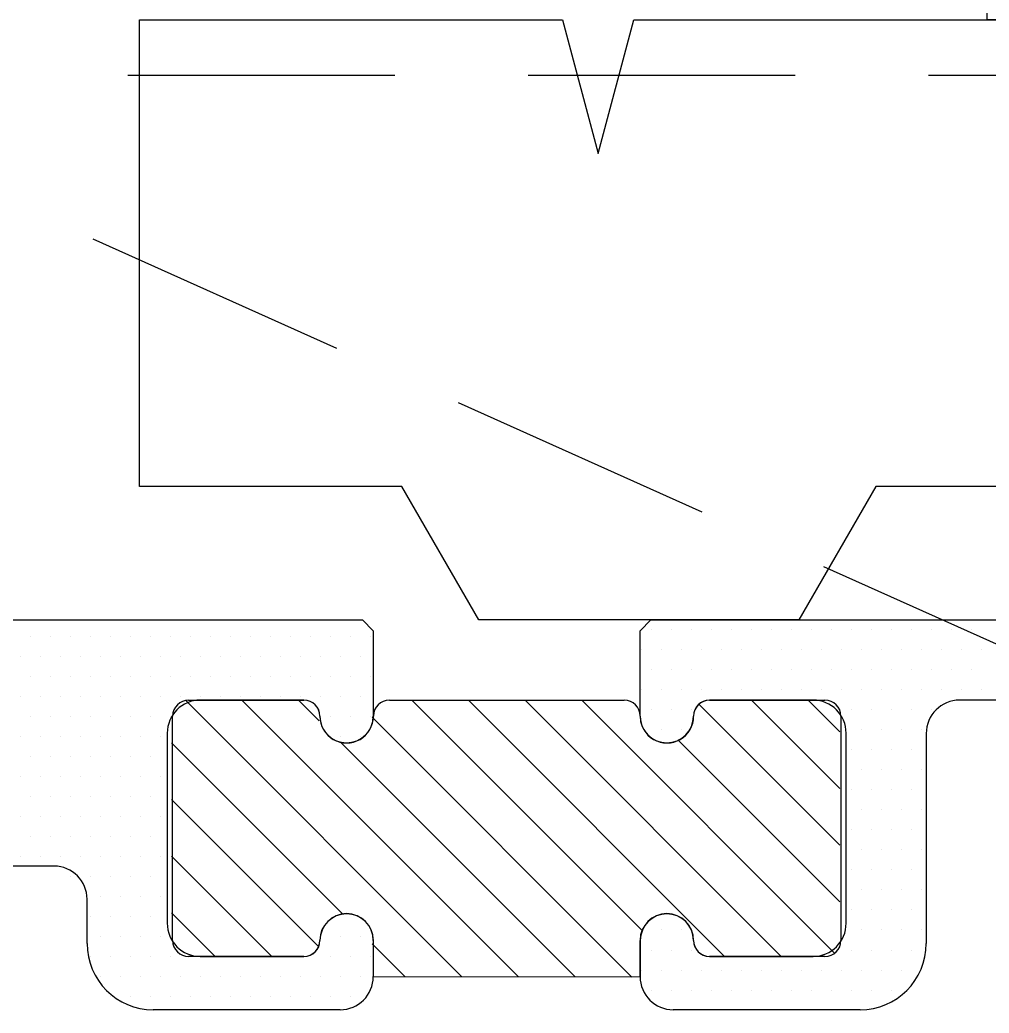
# Model space of a CAD drawing. Header units: inches. Extents: x 3.8 to 36.3, y 0.9 to 43.6.
# Drawn here: x 6.668 to 7.576, y 6.369 to 7.299 of the extents above; entities that cross this region are included whole.
import ezdxf

# ---------------------------------------------------------------- set-up
doc = ezdxf.new("R2010")
doc.units = ezdxf.units.IN
doc.header["$MEASUREMENT"] = 0
doc.linetypes.add('HIDDEN', pattern=[0.375, 0.25, -0.125])
for name, color, linetype in [('R-SWTS-DET1', 1, 'Continuous'), ('R-SWTS-DET3', 5, 'Continuous'), ('R-SWTS-PAT1', 5, 'Continuous')]:
    doc.layers.add(name, color=color, linetype=linetype)

msp = doc.modelspace()

# ---------------------------------------------------------------- linework, layer by layer
at = {"layer": 'R-SWTS-DET1'}
for p, q in [((7.57401, 8.24662), (7.574, 7.29879)), ((6.78002, 6.86179), (6.78002, 7.29879)), ((6.78002, 7.29879), (7.17633, 7.29879)), ((7.17633, 7.29879), (7.20982, 7.17379)), ((7.20982, 7.17379), (7.24332, 7.29879)), ((7.24332, 7.29879), (7.86746, 7.29879)), ((7.824, 7.29879), (7.574, 7.29879)), ((7.02596, 6.86179), (6.78002, 6.86179)), ((7.09813, 6.73679), (7.02596, 6.86179)), ((7.46999, 6.86179), (7.39782, 6.73679)), ((7.77566, 6.86179), (7.46999, 6.86179)), ((7.39782, 6.73679), (7.09813, 6.73679)), ((6.8262, 6.66169), (6.9342, 6.66169)), ((7.0142, 6.66169), (7.2342, 6.66169)), ((7.3142, 6.66169), (7.4222, 6.66169)), ((6.8112, 6.43669), (6.8112, 6.64669)), ((7.4372, 6.64669), (7.4372, 6.43669)), ((6.9992, 6.40269), (6.9992, 6.43669)), ((7.2492, 6.43669), (7.2492, 6.40269)), ((6.9342, 6.42169), (6.8262, 6.42169)), ((7.4222, 6.42169), (7.3142, 6.42169)), ((7.2492, 6.40243), (6.9992, 6.40269))]:
    msp.add_line(p, q, dxfattribs=at)
at = {"layer": 'R-SWTS-DET1', "lineweight": 30}
for p, q in [((6.59819, 6.73679), (6.9891, 6.73679)), ((6.9891, 6.73679), (6.9991, 6.72679)), ((7.2491, 6.72679), (7.2591, 6.73679)), ((7.2591, 6.73679), (7.80969, 6.73679)), ((6.9991, 6.72679), (6.9991, 6.64679)), ((7.2491, 6.64679), (7.2491, 6.72679)), ((6.9341, 6.66179), (6.8371, 6.66179)), ((7.4111, 6.66179), (7.3141, 6.66179)), ((8.26269, 6.66179), (7.54835, 6.66179)), ((7.2491, 6.64679), (7.2491, 6.64679)), ((6.8061, 6.63079), (6.8061, 6.45279)), ((7.4421, 6.45279), (7.4421, 6.63079)), ((7.5171, 6.63054), (7.5171, 6.43379)), ((6.7001, 6.50629), (6.53421, 6.50633)), ((6.7311, 6.43379), (6.7311, 6.47529)), ((6.9991, 6.43679), (6.9991, 6.40279)), ((7.2491, 6.40279), (7.2491, 6.43679)), ((6.8371, 6.42179), (6.9341, 6.42179)), ((7.3141, 6.42179), (7.4111, 6.42179)), ((6.9681, 6.37179), (6.7931, 6.37179)), ((7.4551, 6.37179), (7.2801, 6.37179))]:
    msp.add_line(p, q, dxfattribs=at)
for centre, radius, start, end in [((6.8371, 6.63079), 0.031, 90, 180), ((6.9341, 6.64679), 0.015, 0, 90), ((7.3141, 6.64679), 0.015, 90, 180), ((7.4111, 6.63079), 0.031, 360, 90), ((7.54835, 6.63054), 0.03125, 90, 180), ((6.9741, 6.64679), 0.025, 180, 270), ((6.9741, 6.64679), 0.025, 270, 0), ((7.2741, 6.64679), 0.025, 180, 270), ((7.2741, 6.64679), 0.025, 270, 0), ((6.7001, 6.47529), 0.031, 0, 90), ((6.9741, 6.43679), 0.025, 360, 180), ((7.2741, 6.43679), 0.025, 360, 180), ((6.8371, 6.45279), 0.031, 180, 270), ((7.4111, 6.45279), 0.031, 270, 0), ((6.9341, 6.43679), 0.015, 270, 0), ((7.3141, 6.43679), 0.015, 180, 270), ((6.7931, 6.43379), 0.062, 180, 270), ((7.4551, 6.43379), 0.062, 270, 360), ((6.9681, 6.40279), 0.031, 270, 0), ((7.2801, 6.40279), 0.031, 180, 270)]:
    msp.add_arc(centre, radius, start, end, dxfattribs=at)
at = {"layer": 'R-SWTS-DET1'}
for centre, radius, start, end in [((6.82622, 6.64667), 0.01502, 90.08612, 179.91388), ((6.93418, 6.64667), 0.01502, 0.08612, 89.91388), ((7.01422, 6.64667), 0.01502, 90.08612, 179.91388), ((7.23418, 6.64667), 0.01502, 0.08612, 89.91388), ((7.31422, 6.64667), 0.01502, 90.08612, 179.91388), ((7.42218, 6.64667), 0.01502, 0.08612, 89.91388), ((6.9742, 6.64665), 0.025, 179.89771, 0.10229), ((7.2742, 6.64665), 0.025, 179.89771, 0.10229), ((6.9742, 6.43664), 0.025, 0.1266, 179.8734), ((7.2742, 6.43664), 0.025, 0.1266, 179.8734), ((6.82622, 6.43672), 0.01502, 180.08612, 269.91388), ((6.93418, 6.43672), 0.01502, 270.08612, 359.91388), ((7.31422, 6.43672), 0.01502, 180.08612, 269.91388), ((7.42218, 6.43672), 0.01502, 270.08612, 359.91388), ((7.27993, 6.40243), 0.03073, 179.49805, 180)]:
    msp.add_arc(centre, radius, start, end, dxfattribs=at)
at = {"layer": 'R-SWTS-DET3', "linetype": 'HIDDEN'}
for q in [(10.58059, 7.24707), (10.58059, 5.37097)]:
    msp.add_line((6.39424, 7.24707), q, dxfattribs=at)
at = {"layer": 'R-SWTS-PAT1'}
for p, q in [((7.2593, 6.72774), (7.2593, 6.72774)), ((7.27805, 6.72774), (7.27805, 6.72774)), ((7.2968, 6.72774), (7.2968, 6.72774)), ((7.31555, 6.72774), (7.31555, 6.72774)), ((7.3343, 6.72774), (7.3343, 6.72774)), ((7.35305, 6.72774), (7.35305, 6.72774)), ((7.3718, 6.72774), (7.3718, 6.72774)), ((7.39055, 6.72774), (7.39055, 6.72774)), ((7.4093, 6.72774), (7.4093, 6.72774)), ((7.42805, 6.72774), (7.42805, 6.72774)), ((7.4468, 6.72774), (7.4468, 6.72774)), ((7.46555, 6.72774), (7.46555, 6.72774)), ((7.4843, 6.72774), (7.4843, 6.72774)), ((7.50305, 6.72774), (7.50305, 6.72774)), ((7.5218, 6.72774), (7.5218, 6.72774)), ((7.54055, 6.72774), (7.54055, 6.72774)), ((7.5593, 6.72774), (7.5593, 6.72774)), ((6.67805, 6.72173), (6.67805, 6.72173)), ((6.6968, 6.72173), (6.6968, 6.72173)), ((6.71555, 6.72173), (6.71555, 6.72173)), ((6.7343, 6.72173), (6.7343, 6.72173)), ((6.75305, 6.72173), (6.75305, 6.72173)), ((6.7718, 6.72173), (6.7718, 6.72173)), ((6.79055, 6.72173), (6.79055, 6.72173)), ((6.8093, 6.72173), (6.8093, 6.72173)), ((6.82805, 6.72173), (6.82805, 6.72173)), ((6.8468, 6.72173), (6.8468, 6.72173)), ((6.86555, 6.72173), (6.86555, 6.72173)), ((6.8843, 6.72173), (6.8843, 6.72173)), ((6.90305, 6.72173), (6.90305, 6.72173)), ((6.9218, 6.72173), (6.9218, 6.72173)), ((6.94055, 6.72173), (6.94055, 6.72173)), ((6.9593, 6.72173), (6.9593, 6.72173)), ((6.97805, 6.72173), (6.97805, 6.72173)), ((6.9968, 6.72173), (6.9968, 6.72173)), ((7.24993, 6.70899), (7.24993, 6.70899)), ((7.26868, 6.70899), (7.26868, 6.70899)), ((7.28743, 6.70899), (7.28743, 6.70899)), ((7.30618, 6.70899), (7.30618, 6.70899)), ((7.32493, 6.70899), (7.32493, 6.70899)), ((7.34368, 6.70899), (7.34368, 6.70899)), ((7.36243, 6.70899), (7.36243, 6.70899)), ((7.38118, 6.70899), (7.38118, 6.70899)), ((7.39993, 6.70899), (7.39993, 6.70899)), ((7.41868, 6.70899), (7.41868, 6.70899)), ((7.43743, 6.70899), (7.43743, 6.70899)), ((7.45618, 6.70899), (7.45618, 6.70899)), ((7.47493, 6.70899), (7.47493, 6.70899)), ((7.49368, 6.70899), (7.49368, 6.70899)), ((7.51243, 6.70899), (7.51243, 6.70899)), ((7.53118, 6.70899), (7.53118, 6.70899)), ((7.54993, 6.70899), (7.54993, 6.70899)), ((7.56868, 6.70899), (7.56868, 6.70899)), ((6.66868, 6.70298), (6.66868, 6.70298)), ((6.68743, 6.70298), (6.68743, 6.70298)), ((6.70618, 6.70298), (6.70618, 6.70298)), ((6.72493, 6.70298), (6.72493, 6.70298)), ((6.74368, 6.70298), (6.74368, 6.70298)), ((6.76243, 6.70298), (6.76243, 6.70298)), ((6.78118, 6.70298), (6.78118, 6.70298)), ((6.79993, 6.70298), (6.79993, 6.70298)), ((6.81868, 6.70298), (6.81868, 6.70298)), ((6.83743, 6.70298), (6.83743, 6.70298)), ((6.85618, 6.70298), (6.85618, 6.70298)), ((6.87493, 6.70298), (6.87493, 6.70298)), ((6.89368, 6.70298), (6.89368, 6.70298)), ((6.91243, 6.70298), (6.91243, 6.70298)), ((6.93118, 6.70298), (6.93118, 6.70298)), ((6.94993, 6.70298), (6.94993, 6.70298)), ((6.96868, 6.70298), (6.96868, 6.70298)), ((6.98743, 6.70298), (6.98743, 6.70298)), ((7.2593, 6.69024), (7.2593, 6.69024)), ((7.27805, 6.69024), (7.27805, 6.69024)), ((7.2968, 6.69024), (7.2968, 6.69024)), ((7.31555, 6.69024), (7.31555, 6.69024)), ((7.3343, 6.69024), (7.3343, 6.69024)), ((7.35305, 6.69024), (7.35305, 6.69024)), ((7.3718, 6.69024), (7.3718, 6.69024)), ((7.39055, 6.69024), (7.39055, 6.69024)), ((7.4093, 6.69024), (7.4093, 6.69024)), ((7.42805, 6.69024), (7.42805, 6.69024)), ((7.4468, 6.69024), (7.4468, 6.69024)), ((7.46555, 6.69024), (7.46555, 6.69024)), ((7.4843, 6.69024), (7.4843, 6.69024)), ((7.50305, 6.69024), (7.50305, 6.69024)), ((7.5218, 6.69024), (7.5218, 6.69024)), ((7.54055, 6.69024), (7.54055, 6.69024)), ((7.5593, 6.69024), (7.5593, 6.69024)), ((6.67805, 6.68423), (6.67805, 6.68423)), ((6.6968, 6.68423), (6.6968, 6.68423)), ((6.71555, 6.68423), (6.71555, 6.68423)), ((6.7343, 6.68423), (6.7343, 6.68423)), ((6.75305, 6.68423), (6.75305, 6.68423)), ((6.7718, 6.68423), (6.7718, 6.68423)), ((6.79055, 6.68423), (6.79055, 6.68423)), ((6.8093, 6.68423), (6.8093, 6.68423)), ((6.82805, 6.68423), (6.82805, 6.68423)), ((6.8468, 6.68423), (6.8468, 6.68423)), ((6.86555, 6.68423), (6.86555, 6.68423)), ((6.8843, 6.68423), (6.8843, 6.68423)), ((6.90305, 6.68423), (6.90305, 6.68423)), ((6.9218, 6.68423), (6.9218, 6.68423)), ((6.94055, 6.68423), (6.94055, 6.68423)), ((6.9593, 6.68423), (6.9593, 6.68423)), ((6.97805, 6.68423), (6.97805, 6.68423)), ((6.9968, 6.68423), (6.9968, 6.68423)), ((7.24993, 6.67149), (7.24993, 6.67149)), ((7.26868, 6.67149), (7.26868, 6.67149)), ((7.28743, 6.67149), (7.28743, 6.67149)), ((7.30618, 6.67149), (7.30618, 6.67149)), ((7.32493, 6.67149), (7.32493, 6.67149)), ((7.34368, 6.67149), (7.34368, 6.67149)), ((7.36243, 6.67149), (7.36243, 6.67149)), ((7.38118, 6.67149), (7.38118, 6.67149)), ((7.39993, 6.67149), (7.39993, 6.67149)), ((7.41868, 6.67149), (7.41868, 6.67149)), ((7.43743, 6.67149), (7.43743, 6.67149)), ((7.45618, 6.67149), (7.45618, 6.67149)), ((7.47493, 6.67149), (7.47493, 6.67149)), ((7.49368, 6.67149), (7.49368, 6.67149)), ((7.51243, 6.67149), (7.51243, 6.67149)), ((7.53118, 6.67149), (7.53118, 6.67149)), ((7.54993, 6.67149), (7.54993, 6.67149)), ((7.56868, 6.67149), (7.56868, 6.67149)), ((6.66868, 6.66548), (6.66868, 6.66548)), ((6.68743, 6.66548), (6.68743, 6.66548)), ((6.70618, 6.66548), (6.70618, 6.66548)), ((6.72493, 6.66548), (6.72493, 6.66548)), ((6.74368, 6.66548), (6.74368, 6.66548)), ((6.76243, 6.66548), (6.76243, 6.66548)), ((6.78118, 6.66548), (6.78118, 6.66548)), ((6.79993, 6.66548), (6.79993, 6.66548)), ((6.81868, 6.66548), (6.81868, 6.66548)), ((6.82325, 6.66158), (7.08222, 6.40261)), ((6.83743, 6.66548), (6.83743, 6.66548)), ((6.85618, 6.66548), (6.85618, 6.66548)), ((6.87493, 6.66548), (6.87493, 6.66548)), ((6.87616, 6.6617), (7.13531, 6.40255)), ((6.89368, 6.66548), (6.89368, 6.66548)), ((6.91243, 6.66548), (6.91243, 6.66548)), ((6.92919, 6.6617), (6.94848, 6.64241)), ((6.93118, 6.66548), (6.93118, 6.66548)), ((6.94993, 6.66548), (6.94993, 6.66548)), ((6.96868, 6.66548), (6.96868, 6.66548)), ((6.98743, 6.66548), (6.98743, 6.66548)), ((7.03526, 6.6617), (7.25024, 6.44671)), ((7.08829, 6.6617), (7.32829, 6.4217)), ((7.14132, 6.6617), (7.38132, 6.4217)), ((7.19436, 6.6617), (7.4308, 6.42525)), ((7.35346, 6.6617), (7.43612, 6.57903)), ((7.40649, 6.6617), (7.43612, 6.63207)), ((7.2593, 6.65274), (7.2593, 6.65274)), ((7.27805, 6.65274), (7.27805, 6.65274)), ((7.2968, 6.65274), (7.2968, 6.65274)), ((7.30373, 6.65839), (7.43612, 6.526)), ((7.4468, 6.65274), (7.4468, 6.65274)), ((7.46555, 6.65274), (7.46555, 6.65274)), ((7.4843, 6.65274), (7.4843, 6.65274)), ((7.50305, 6.65274), (7.50305, 6.65274)), ((7.5218, 6.65274), (7.5218, 6.65274)), ((6.67805, 6.64673), (6.67805, 6.64673)), ((6.6968, 6.64673), (6.6968, 6.64673)), ((6.71555, 6.64673), (6.71555, 6.64673)), ((6.7343, 6.64673), (6.7343, 6.64673)), ((6.75305, 6.64673), (6.75305, 6.64673)), ((6.7718, 6.64673), (6.7718, 6.64673)), ((6.79055, 6.64673), (6.79055, 6.64673)), ((6.8093, 6.64673), (6.8093, 6.64673)), ((6.9593, 6.64673), (6.9593, 6.64673)), ((6.97805, 6.64673), (6.97805, 6.64673)), ((6.9968, 6.64673), (6.9968, 6.64673)), ((6.9981, 6.64582), (7.24149, 6.40243)), ((7.26868, 6.63399), (7.26868, 6.63399)), ((7.28743, 6.63399), (7.28743, 6.63399)), ((7.45618, 6.63399), (7.45618, 6.63399)), ((7.47493, 6.63399), (7.47493, 6.63399)), ((7.49368, 6.63399), (7.49368, 6.63399)), ((7.51243, 6.63399), (7.51243, 6.63399)), ((6.66868, 6.62798), (6.66868, 6.62798)), ((6.68743, 6.62798), (6.68743, 6.62798)), ((6.70618, 6.62798), (6.70618, 6.62798)), ((6.72493, 6.62798), (6.72493, 6.62798)), ((6.74368, 6.62798), (6.74368, 6.62798)), ((6.76243, 6.62798), (6.76243, 6.62798)), ((6.78118, 6.62798), (6.78118, 6.62798)), ((6.79993, 6.62798), (6.79993, 6.62798)), ((6.96868, 6.62798), (6.96868, 6.62798)), ((6.98743, 6.62798), (6.98743, 6.62798)), ((7.28457, 6.62451), (7.43612, 6.47297)), ((6.81012, 6.62167), (6.97027, 6.46152)), ((6.96883, 6.62205), (7.1884, 6.40249)), ((7.4468, 6.61524), (7.4468, 6.61524)), ((7.46555, 6.61524), (7.46555, 6.61524)), ((7.4843, 6.61524), (7.4843, 6.61524)), ((7.50305, 6.61524), (7.50305, 6.61524)), ((6.67805, 6.60923), (6.67805, 6.60923)), ((6.6968, 6.60923), (6.6968, 6.60923)), ((6.71555, 6.60923), (6.71555, 6.60923)), ((6.7343, 6.60923), (6.7343, 6.60923)), ((6.75305, 6.60923), (6.75305, 6.60923)), ((6.7718, 6.60923), (6.7718, 6.60923)), ((6.79055, 6.60923), (6.79055, 6.60923)), ((7.45618, 6.59649), (7.45618, 6.59649)), ((7.47493, 6.59649), (7.47493, 6.59649)), ((7.49368, 6.59649), (7.49368, 6.59649)), ((7.51243, 6.59649), (7.51243, 6.59649)), ((6.66868, 6.59048), (6.66868, 6.59048)), ((6.68743, 6.59048), (6.68743, 6.59048)), ((6.70618, 6.59048), (6.70618, 6.59048)), ((6.72493, 6.59048), (6.72493, 6.59048)), ((6.74368, 6.59048), (6.74368, 6.59048)), ((6.76243, 6.59048), (6.76243, 6.59048)), ((6.78118, 6.59048), (6.78118, 6.59048)), ((6.79993, 6.59048), (6.79993, 6.59048)), ((7.4468, 6.57774), (7.4468, 6.57774)), ((7.46555, 6.57774), (7.46555, 6.57774)), ((7.4843, 6.57774), (7.4843, 6.57774)), ((7.50305, 6.57774), (7.50305, 6.57774)), ((6.67805, 6.57173), (6.67805, 6.57173)), ((6.6968, 6.57173), (6.6968, 6.57173)), ((6.71555, 6.57173), (6.71555, 6.57173)), ((6.7343, 6.57173), (6.7343, 6.57173)), ((6.75305, 6.57173), (6.75305, 6.57173)), ((6.7718, 6.57173), (6.7718, 6.57173)), ((6.79055, 6.57173), (6.79055, 6.57173)), ((6.81012, 6.56864), (6.9472, 6.43155)), ((7.45618, 6.55899), (7.45618, 6.55899)), ((7.47493, 6.55899), (7.47493, 6.55899)), ((7.49368, 6.55899), (7.49368, 6.55899)), ((7.51243, 6.55899), (7.51243, 6.55899)), ((6.66868, 6.55298), (6.66868, 6.55298)), ((6.68743, 6.55298), (6.68743, 6.55298)), ((6.70618, 6.55298), (6.70618, 6.55298)), ((6.72493, 6.55298), (6.72493, 6.55298)), ((6.74368, 6.55298), (6.74368, 6.55298)), ((6.76243, 6.55298), (6.76243, 6.55298)), ((6.78118, 6.55298), (6.78118, 6.55298)), ((6.79993, 6.55298), (6.79993, 6.55298)), ((7.4468, 6.54024), (7.4468, 6.54024)), ((7.46555, 6.54024), (7.46555, 6.54024)), ((7.4843, 6.54024), (7.4843, 6.54024)), ((7.50305, 6.54024), (7.50305, 6.54024)), ((6.67805, 6.53423), (6.67805, 6.53423)), ((6.6968, 6.53423), (6.6968, 6.53423)), ((6.71555, 6.53423), (6.71555, 6.53423)), ((6.7343, 6.53423), (6.7343, 6.53423)), ((6.75305, 6.53423), (6.75305, 6.53423)), ((6.7718, 6.53423), (6.7718, 6.53423)), ((6.79055, 6.53423), (6.79055, 6.53423)), ((7.45618, 6.52149), (7.45618, 6.52149)), ((7.47493, 6.52149), (7.47493, 6.52149)), ((7.49368, 6.52149), (7.49368, 6.52149)), ((7.51243, 6.52149), (7.51243, 6.52149)), ((6.66868, 6.51548), (6.66868, 6.51548)), ((6.68743, 6.51548), (6.68743, 6.51548)), ((6.70618, 6.51548), (6.70618, 6.51548)), ((6.72493, 6.51548), (6.72493, 6.51548)), ((6.74368, 6.51548), (6.74368, 6.51548)), ((6.76243, 6.51548), (6.76243, 6.51548)), ((6.78118, 6.51548), (6.78118, 6.51548)), ((6.79993, 6.51548), (6.79993, 6.51548)), ((6.81012, 6.5156), (6.90403, 6.4217)), ((7.4468, 6.50274), (7.4468, 6.50274)), ((7.46555, 6.50274), (7.46555, 6.50274)), ((7.4843, 6.50274), (7.4843, 6.50274)), ((7.50305, 6.50274), (7.50305, 6.50274)), ((6.71555, 6.49673), (6.71555, 6.49673)), ((6.7343, 6.49673), (6.7343, 6.49673)), ((6.75305, 6.49673), (6.75305, 6.49673)), ((6.7718, 6.49673), (6.7718, 6.49673)), ((6.79055, 6.49673), (6.79055, 6.49673)), ((7.45618, 6.48399), (7.45618, 6.48399)), ((7.47493, 6.48399), (7.47493, 6.48399)), ((7.49368, 6.48399), (7.49368, 6.48399)), ((7.51243, 6.48399), (7.51243, 6.48399)), ((6.74368, 6.47798), (6.74368, 6.47798)), ((6.76243, 6.47798), (6.76243, 6.47798)), ((6.78118, 6.47798), (6.78118, 6.47798)), ((6.79993, 6.47798), (6.79993, 6.47798)), ((7.4468, 6.46524), (7.4468, 6.46524)), ((7.46555, 6.46524), (7.46555, 6.46524)), ((7.4843, 6.46524), (7.4843, 6.46524)), ((7.50305, 6.46524), (7.50305, 6.46524)), ((6.7343, 6.45923), (6.7343, 6.45923)), ((6.75305, 6.45923), (6.75305, 6.45923)), ((6.7718, 6.45923), (6.7718, 6.45923)), ((6.79055, 6.45923), (6.79055, 6.45923)), ((6.81012, 6.46257), (6.85099, 6.4217)), ((7.26868, 6.44649), (7.26868, 6.44649)), ((7.28743, 6.44649), (7.28743, 6.44649)), ((7.45618, 6.44649), (7.45618, 6.44649)), ((7.47493, 6.44649), (7.47493, 6.44649)), ((7.49368, 6.44649), (7.49368, 6.44649)), ((7.51243, 6.44649), (7.51243, 6.44649)), ((6.74368, 6.44048), (6.74368, 6.44048)), ((6.76243, 6.44048), (6.76243, 6.44048)), ((6.78118, 6.44048), (6.78118, 6.44048)), ((6.79993, 6.44048), (6.79993, 6.44048)), ((6.96868, 6.44048), (6.96868, 6.44048)), ((6.98743, 6.44048), (6.98743, 6.44048)), ((6.99812, 6.43367), (7.02913, 6.40266)), ((7.2593, 6.42774), (7.2593, 6.42774)), ((7.27805, 6.42774), (7.27805, 6.42774)), ((7.2968, 6.42774), (7.2968, 6.42774)), ((7.4468, 6.42774), (7.4468, 6.42774)), ((7.46555, 6.42774), (7.46555, 6.42774)), ((7.4843, 6.42774), (7.4843, 6.42774)), ((7.50305, 6.42774), (7.50305, 6.42774)), ((6.7343, 6.42173), (6.7343, 6.42173)), ((6.75305, 6.42173), (6.75305, 6.42173)), ((6.7718, 6.42173), (6.7718, 6.42173)), ((6.79055, 6.42173), (6.79055, 6.42173)), ((6.8093, 6.42173), (6.8093, 6.42173)), ((6.9593, 6.42173), (6.9593, 6.42173)), ((6.97805, 6.42173), (6.97805, 6.42173)), ((6.9968, 6.42173), (6.9968, 6.42173)), ((7.24993, 6.40899), (7.24993, 6.40899)), ((7.26868, 6.40899), (7.26868, 6.40899)), ((7.28743, 6.40899), (7.28743, 6.40899)), ((7.30618, 6.40899), (7.30618, 6.40899)), ((7.32493, 6.40899), (7.32493, 6.40899)), ((7.34368, 6.40899), (7.34368, 6.40899)), ((7.36243, 6.40899), (7.36243, 6.40899)), ((7.38118, 6.40899), (7.38118, 6.40899)), ((7.39993, 6.40899), (7.39993, 6.40899)), ((7.41868, 6.40899), (7.41868, 6.40899)), ((7.43743, 6.40899), (7.43743, 6.40899)), ((7.45618, 6.40899), (7.45618, 6.40899)), ((7.47493, 6.40899), (7.47493, 6.40899)), ((7.49368, 6.40899), (7.49368, 6.40899)), ((6.74368, 6.40298), (6.74368, 6.40298)), ((6.76243, 6.40298), (6.76243, 6.40298)), ((6.78118, 6.40298), (6.78118, 6.40298)), ((6.79993, 6.40298), (6.79993, 6.40298)), ((6.81868, 6.40298), (6.81868, 6.40298)), ((6.83743, 6.40298), (6.83743, 6.40298)), ((6.85618, 6.40298), (6.85618, 6.40298)), ((6.87493, 6.40298), (6.87493, 6.40298)), ((6.89368, 6.40298), (6.89368, 6.40298)), ((6.91243, 6.40298), (6.91243, 6.40298)), ((6.93118, 6.40298), (6.93118, 6.40298)), ((6.94993, 6.40298), (6.94993, 6.40298)), ((6.96868, 6.40298), (6.96868, 6.40298)), ((6.98743, 6.40298), (6.98743, 6.40298)), ((7.2593, 6.39024), (7.2593, 6.39024)), ((7.27805, 6.39024), (7.27805, 6.39024)), ((7.2968, 6.39024), (7.2968, 6.39024)), ((7.31555, 6.39024), (7.31555, 6.39024)), ((7.3343, 6.39024), (7.3343, 6.39024)), ((7.35305, 6.39024), (7.35305, 6.39024)), ((7.3718, 6.39024), (7.3718, 6.39024)), ((7.39055, 6.39024), (7.39055, 6.39024)), ((7.4093, 6.39024), (7.4093, 6.39024)), ((7.42805, 6.39024), (7.42805, 6.39024)), ((7.4468, 6.39024), (7.4468, 6.39024)), ((7.46555, 6.39024), (7.46555, 6.39024)), ((7.4843, 6.39024), (7.4843, 6.39024)), ((6.75305, 6.38423), (6.75305, 6.38423)), ((6.7718, 6.38423), (6.7718, 6.38423)), ((6.79055, 6.38423), (6.79055, 6.38423)), ((6.8093, 6.38423), (6.8093, 6.38423)), ((6.82805, 6.38423), (6.82805, 6.38423)), ((6.8468, 6.38423), (6.8468, 6.38423)), ((6.86555, 6.38423), (6.86555, 6.38423)), ((6.8843, 6.38423), (6.8843, 6.38423)), ((6.90305, 6.38423), (6.90305, 6.38423)), ((6.9218, 6.38423), (6.9218, 6.38423)), ((6.94055, 6.38423), (6.94055, 6.38423)), ((6.9593, 6.38423), (6.9593, 6.38423)), ((6.97805, 6.38423), (6.97805, 6.38423))]:
    msp.add_line(p, q, dxfattribs=at)

doc.saveas('drawing.dxf')
